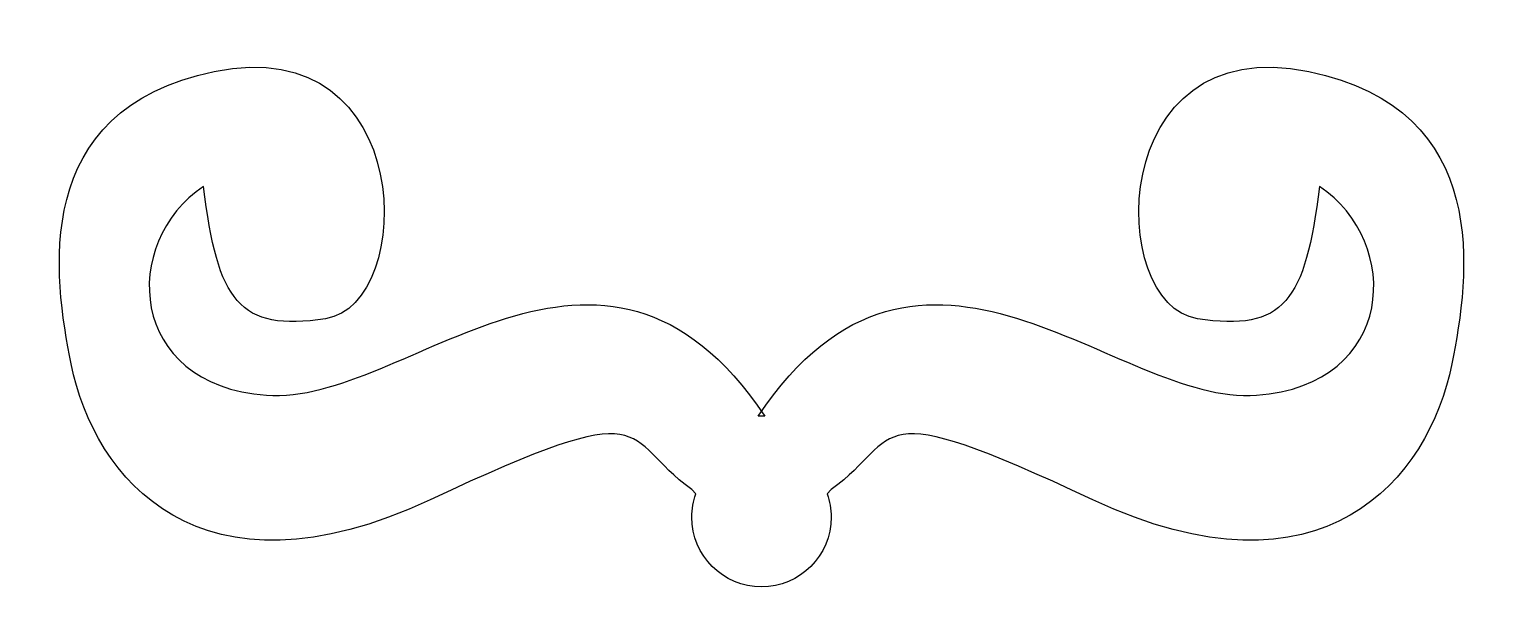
# Model space of a CAD drawing. Header units: centimetres. Extents: x -10.9 to 10.9, y -4.2 to 4.5.
import ezdxf

# ---------------------------------------------------------------- set-up
doc = ezdxf.new("R2010")
doc.units = ezdxf.units.CM
doc.header["$MEASUREMENT"] = 0
doc.layers.add('Camada 1', color=7, linetype='Continuous')

msp = doc.modelspace()

# ---------------------------------------------------------------- linework, layer by layer
at = {"layer": 'Camada 1'}
msp.add_open_spline([(0, -3.88541), (0.57518, -3.88541), (1.04129, -3.41911), (1.04129, -2.84412), (1.04129, -2.84412), (1.04129, -2.72204), (1.02015, -2.60483), (0.98147, -2.49595), (0.98147, -2.49595), (0.98147, -2.49595), (1.04129, -2.42763), (1.04129, -2.42763), (1.04129, -2.42763), (2.1345, -1.64674), (1.51005, -0.97001), (4.94593, -2.58387), (4.94593, -2.58387), (8.38178, -4.19775), (9.96584, -2.26573), (10.30816, -0.55335), (10.30816, -0.55335), (10.56838, 0.74819), (10.93279, 3.24712), (8.17363, 3.81966), (8.17363, 3.81966), (5.13124, 4.4509), (5.15407, 0.33171), (6.50768, 0.12335), (6.50768, 0.12335), (7.80337, -0.07612), (8.12174, 0.38359), (8.32987, 2.10161), (8.32987, 2.10161), (9.57934, 1.26865), (9.47517, -0.86567), (7.39274, -1.02195), (7.39274, -1.02195), (5.31031, -1.17819), (2.39473, 2.31013), (-0.05211, -1.33426), (-0.05211, -1.33426), (-0.05211, -1.33426), (0.05207, -1.33427), (0.05207, -1.33427), (0.05207, -1.33427), (-2.39477, 2.31013), (-5.31035, -1.17822), (-7.39278, -1.02196), (-7.39278, -1.02196), (-9.47521, -0.86564), (-9.57937, 1.26868), (-8.3299, 2.10166), (-8.3299, 2.10166), (-8.12175, 0.38364), (-7.80341, -0.07607), (-6.50771, 0.1234), (-6.50771, 0.1234), (-5.15408, 0.33176), (-5.13124, 4.45095), (-8.17366, 3.81971), (-8.17366, 3.81971), (-10.93282, 3.24713), (-10.56841, 0.74822), (-10.30817, -0.55332), (-10.30817, -0.55332), (-9.96585, -2.2657), (-8.38179, -4.19772), (-4.94594, -2.58384), (-4.94594, -2.58384), (-1.51006, -0.96999), (-2.1345, -1.64671), (-1.0413, -2.4276), (-1.0413, -2.4276), (-1.0413, -2.4276), (-0.98148, -2.49592), (-0.98148, -2.49592), (-0.98148, -2.49592), (-1.02016, -2.6048), (-1.0413, -2.72201), (-1.0413, -2.84409), (-1.0413, -2.84409), (-1.04132, -3.4191), (-0.57518, -3.88541), (0, -3.88541)], degree=3, knots=[0, 0, 0, 0, 0.04545455, 0.04545455, 0.04545455, 0.04545455, 0.09090909, 0.09090909, 0.09090909, 0.09090909, 0.13636364, 0.13636364, 0.13636364, 0.13636364, 0.18181818, 0.18181818, 0.18181818, 0.18181818, 0.22727273, 0.22727273, 0.22727273, 0.22727273, 0.27272727, 0.27272727, 0.27272727, 0.27272727, 0.31818182, 0.31818182, 0.31818182, 0.31818182, 0.36363636, 0.36363636, 0.36363636, 0.36363636, 0.40909091, 0.40909091, 0.40909091, 0.40909091, 0.45454545, 0.45454545, 0.45454545, 0.45454545, 0.5, 0.5, 0.5, 0.5, 0.54545455, 0.54545455, 0.54545455, 0.54545455, 0.59090909, 0.59090909, 0.59090909, 0.59090909, 0.63636364, 0.63636364, 0.63636364, 0.63636364, 0.68181818, 0.68181818, 0.68181818, 0.68181818, 0.72727273, 0.72727273, 0.72727273, 0.72727273, 0.77272727, 0.77272727, 0.77272727, 0.77272727, 0.81818182, 0.81818182, 0.81818182, 0.81818182, 0.86363636, 0.86363636, 0.86363636, 0.86363636, 0.90909091, 0.90909091, 0.90909091, 0.90909091, 1, 1, 1, 1], dxfattribs=at)

doc.saveas('drawing.dxf')
